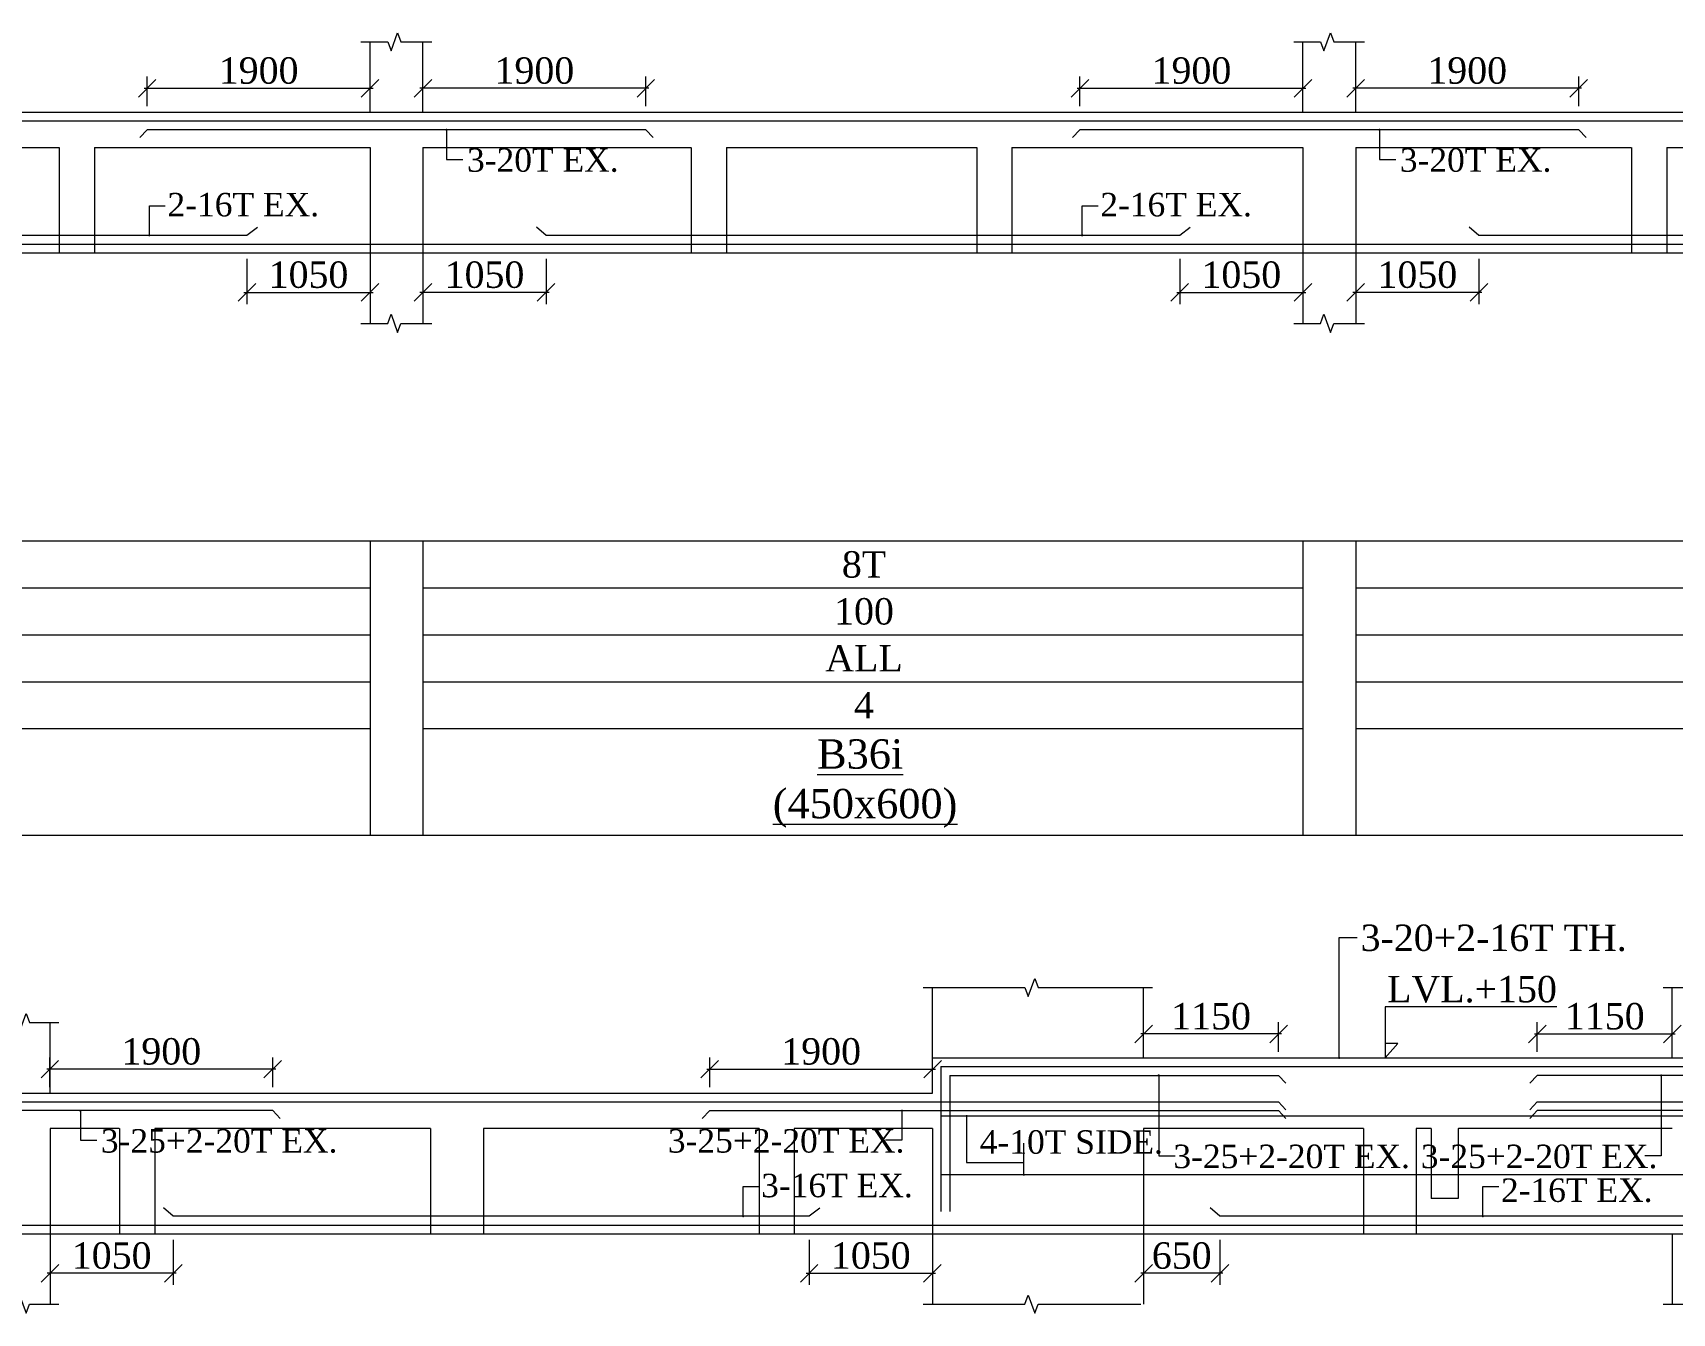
# Model space of a CAD drawing. Header units: millimetres. Extents: x 9781889 to 10654170, y -7852491 to -7608561.
# Drawn here: x 10106647 to 10120619, y -7790909 to -7779994 of the extents above; entities that cross this region are included whole.
import ezdxf
from ezdxf.enums import TextEntityAlignment as Align

# ---------------------------------------------------------------- set-up
doc = ezdxf.new("R2010")
doc.units = ezdxf.units.MM
doc.header["$LTSCALE"] = 10
doc.header["$PDMODE"] = 3
doc.linetypes.add('HIDDEN', pattern=[0.375, 0.25, -0.125])
for name, color, linetype, lineweight in [('LVL', 3, 'Continuous', 0), ('S-CUT OUT LINE', 9, 'Continuous', 0), ('S-DIM L.S.', 7, 'Continuous', 0), ('S-L.S.SECTION', 5, 'Continuous', 0), ('S-L.S.SLAB LINE', 252, 'HIDDEN', 0), ('S-L.S.STEEL', 1, 'Continuous', 9), ('S-L.S.STEEL 1', 6, 'Continuous', 0), ('S-SECTION MARK', 7, 'Continuous', 0), ('S-SHEET', 251, 'Continuous', 0), ('S-TEXT', 7, 'Continuous', 0), ('S-TEXT L.S. BEAM NO.', 30, 'Continuous', 0), ('S-TEXT. L.S.', 7, 'Continuous', 0)]:
    doc.layers.add(name, color=color, linetype=linetype, lineweight=lineweight)
doc.styles.add('135', font='arial.ttf', dxfattribs={"width": 0.8, "height": 135})
doc.styles.get("Standard").update_dxf_attribs({"font": 'arial.ttf'})
doc.styles.add('TEXT', font='times.ttf')
doc.dimstyles.new('75', dxfattribs={"dimtxt": 135, "dimasz": 90, "dimexe": 0.1, "dimexo": 0.03, "dimgap": 0.09, "dimtad": 1, "dimdec": 0, "dimzin": 0, "dimdsep": 46, "dimtxsty": '135', "dimblk": 'ARCHTICK', "dimcen": 0.09, "dimclrd": 256, "dimclre": 256, "dimclrt": 256, "dimadec": 0, "dimazin": 0, "dimtfac": 1, "dimtdec": 0, "dimtofl": 0, "dimtmove": 1, "dimatfit": 3, "dimldrblk": 'DOTSMALL', "dimfxl": 1, "dimtolj": 1, "dimtzin": 0, "dimlwd": -1, "dimlwe": -1, "dimarcsym": 0})
doc.dimstyles.new('SETU_1', dxfattribs={"dimtxt": 200, "dimasz": 150, "dimexe": 100, "dimexo": 50, "dimgap": 35, "dimtad": 1, "dimdec": 0, "dimzin": 0, "dimdsep": 46, "dimtxsty": 'Standard', "dimblk": 'OBLIQUE', "dimcen": 150, "dimdle": 25, "dimclrd": 256, "dimclre": 7, "dimclrt": 256, "dimadec": 0, "dimazin": 0, "dimtfac": 1, "dimtdec": 0, "dimtofl": 0, "dimtmove": 1, "dimatfit": 3, "dimfxl": 1, "dimtolj": 1, "dimtzin": 0, "dimlwd": -1, "dimlwe": 5, "dimarcsym": 1})

# ---------------------------------------------------------------- blocks, each defined once
blk = doc.blocks.new('_Oblique')
at = {"color": 0, "linetype": 'ByBlock', "lineweight": -2}
blk.add_line((-0.5, -0.5), (0.5, 0.5), dxfattribs=at)
blk = doc.blocks.new('*D432')
at = {"layer": 'Defpoints', "color": 0, "transparency": 16777216}
for p in [(10109522.13807287, -7780466.691732809), (10107622.13807287, -7780670.495355904, 0.0148120577035693), (10109522.13807287, -7780670.495355904, 0.0148120577035693)]:
    blk.add_point(p, dxfattribs=at)
at = {"layer": 'S-DIM L.S.', "transparency": 16777216}
blk.add_line((10107597.13807287, -7780466.691732809), (10109547.13807287, -7780466.691732809), dxfattribs=at)
at = {"layer": 'S-DIM L.S.', "color": 7, "lineweight": 5, "transparency": 16777216}
for p, q in [((10107622.13807287, -7780620.495355904), (10107622.13807287, -7780366.691732809)), ((10109522.13807287, -7780620.495355904), (10109522.13807287, -7780366.691732809))]:
    blk.add_line(p, q, dxfattribs=at)
at = {"layer": 'S-DIM L.S.', "transparency": 16777216, "xscale": 150, "yscale": 150, "zscale": 150, "rotation": 180}
blk.add_blockref('_Oblique', (10107622.13807287, -7780466.691732809), dxfattribs=at)
at = {"layer": 'S-DIM L.S.', "transparency": 16777216, "xscale": 150, "yscale": 150, "zscale": 150}
blk.add_blockref('_Oblique', (10109522.13807287, -7780466.691732809), dxfattribs=at)
at = {"layer": 'S-DIM L.S.', "transparency": 16777216, "insert": (10108572.13807287, -7780316.920644129), "char_height": 225, "attachment_point": 5, "style": 'TEXT'}
blk.add_mtext('\\A1;1900', dxfattribs=at)
blk = doc.blocks.new('*D433')
at = {"layer": 'Defpoints', "color": 0, "transparency": 16777216}
for p in [(10109972.18893764, -7780466.691732809), (10109972.18893764, -7780670.495355904, 0.01481205770356929), (10111872.18893764, -7780670.495355904, 0.01481205770356929)]:
    blk.add_point(p, dxfattribs=at)
at = {"layer": 'S-DIM L.S.', "transparency": 16777216}
blk.add_line((10111897.18893764, -7780466.691732809), (10109947.18893764, -7780466.691732809), dxfattribs=at)
at = {"layer": 'S-DIM L.S.', "color": 7, "lineweight": 5, "transparency": 16777216}
for p, q in [((10109972.18893764, -7780620.495355904), (10109972.18893764, -7780366.691732809)), ((10111872.18893764, -7780620.495355904), (10111872.18893764, -7780366.691732809))]:
    blk.add_line(p, q, dxfattribs=at)
at = {"layer": 'S-DIM L.S.', "transparency": 16777216, "xscale": 150, "yscale": 150, "zscale": 150, "rotation": 180}
blk.add_blockref('_Oblique', (10109972.18893764, -7780466.691732809), dxfattribs=at)
at = {"layer": 'S-DIM L.S.', "transparency": 16777216, "xscale": 150, "yscale": 150, "zscale": 150}
blk.add_blockref('_Oblique', (10111872.18893764, -7780466.691732809), dxfattribs=at)
at = {"layer": 'S-DIM L.S.', "transparency": 16777216, "insert": (10110922.18893764, -7780316.920644129), "char_height": 225, "attachment_point": 5, "style": 'TEXT'}
blk.add_mtext('\\A1;1900', dxfattribs=at)
blk = doc.blocks.new('*D434')
at = {"layer": 'Defpoints', "color": 0, "transparency": 16777216}
for p in [(10117472.13807287, -7780466.691738397), (10115572.13807287, -7780670.495361492, 0.0148120577035693), (10117472.13807287, -7780670.495361492, 0.0148120577035693)]:
    blk.add_point(p, dxfattribs=at)
at = {"layer": 'S-DIM L.S.', "transparency": 16777216}
blk.add_line((10115547.13807287, -7780466.691738397), (10117497.13807287, -7780466.691738397), dxfattribs=at)
at = {"layer": 'S-DIM L.S.', "color": 7, "lineweight": 5, "transparency": 16777216}
for p, q in [((10115572.13807287, -7780620.495361492), (10115572.13807287, -7780366.691738397)), ((10117472.13807287, -7780620.495361492), (10117472.13807287, -7780366.691738397))]:
    blk.add_line(p, q, dxfattribs=at)
at = {"layer": 'S-DIM L.S.', "transparency": 16777216, "xscale": 150, "yscale": 150, "zscale": 150, "rotation": 180}
blk.add_blockref('_Oblique', (10115572.13807287, -7780466.691738397), dxfattribs=at)
at = {"layer": 'S-DIM L.S.', "transparency": 16777216, "xscale": 150, "yscale": 150, "zscale": 150}
blk.add_blockref('_Oblique', (10117472.13807287, -7780466.691738397), dxfattribs=at)
at = {"layer": 'S-DIM L.S.', "transparency": 16777216, "insert": (10116522.13807287, -7780316.920649717), "char_height": 225, "attachment_point": 5, "style": 'TEXT'}
blk.add_mtext('\\A1;1900', dxfattribs=at)
blk = doc.blocks.new('*D435')
at = {"layer": 'Defpoints', "color": 0, "transparency": 16777216}
for p in [(10117922.18893764, -7780466.691738397), (10117922.18893764, -7780670.495361492, 0.01481205770356929), (10119822.18893764, -7780670.495361492, 0.01481205770356929)]:
    blk.add_point(p, dxfattribs=at)
at = {"layer": 'S-DIM L.S.', "transparency": 16777216}
blk.add_line((10119847.18893764, -7780466.691738397), (10117897.18893764, -7780466.691738397), dxfattribs=at)
at = {"layer": 'S-DIM L.S.', "color": 7, "lineweight": 5, "transparency": 16777216}
for p, q in [((10117922.18893764, -7780620.495361492), (10117922.18893764, -7780366.691738397)), ((10119822.18893764, -7780620.495361492), (10119822.18893764, -7780366.691738397))]:
    blk.add_line(p, q, dxfattribs=at)
at = {"layer": 'S-DIM L.S.', "transparency": 16777216, "xscale": 150, "yscale": 150, "zscale": 150, "rotation": 180}
blk.add_blockref('_Oblique', (10117922.18893764, -7780466.691738397), dxfattribs=at)
at = {"layer": 'S-DIM L.S.', "transparency": 16777216, "xscale": 150, "yscale": 150, "zscale": 150}
blk.add_blockref('_Oblique', (10119822.18893764, -7780466.691738397), dxfattribs=at)
at = {"layer": 'S-DIM L.S.', "transparency": 16777216, "insert": (10118872.18893764, -7780316.920649717), "char_height": 225, "attachment_point": 5, "style": 'TEXT'}
blk.add_mtext('\\A1;1900', dxfattribs=at)
blk = doc.blocks.new('*D442')
at = {"layer": 'Defpoints', "color": 0, "transparency": 16777216}
for p in [(10108472.0151958, -7781870.495364472, 0.0147644726574974), (10109522.13807282, -7781870.49536261, 0.0148120577035693), (10109522.13807282, -7782206.568105549)]:
    blk.add_point(p, dxfattribs=at)
at = {"layer": 'S-DIM L.S.', "color": 7, "lineweight": 5, "transparency": 16777216}
for p, q in [((10108472.0151958, -7781920.495364472), (10108472.0151958, -7782306.568105549)), ((10109522.13807282, -7781920.49536261), (10109522.13807282, -7782306.568105549))]:
    blk.add_line(p, q, dxfattribs=at)
at = {"layer": 'S-DIM L.S.', "transparency": 16777216}
blk.add_line((10108447.0151958, -7782206.568105549), (10109547.13807282, -7782206.568105549), dxfattribs=at)
at = {"layer": 'S-DIM L.S.', "transparency": 16777216, "xscale": 150, "yscale": 150, "zscale": 150, "rotation": 180}
blk.add_blockref('_Oblique', (10108472.0151958, -7782206.568105549), dxfattribs=at)
at = {"layer": 'S-DIM L.S.', "transparency": 16777216, "xscale": 150, "yscale": 150, "zscale": 150}
blk.add_blockref('_Oblique', (10109522.13807282, -7782206.568105549), dxfattribs=at)
at = {"layer": 'S-DIM L.S.', "transparency": 16777216, "insert": (10108997.07663431, -7782057.121458109), "char_height": 225, "attachment_point": 5, "style": 'TEXT'}
blk.add_mtext('\\A1;1050', dxfattribs=at)
blk = doc.blocks.new('_ArchTick')
at = {"color": 0, "linetype": 'ByBlock', "const_width": 0.15}
blk.add_lwpolyline([(-0.5, -0.5), (0.5, 0.5)], dxfattribs=at)
blk = doc.blocks.new('*D444')
at = {"layer": 'Defpoints', "color": 0, "transparency": 16777216}
for p in [(10116422.01519579, -7781870.495375649, 0.0147644726574974), (10117472.13807281, -7781870.495373786, 0.0148120577035693), (10117472.13807281, -7782206.568116725)]:
    blk.add_point(p, dxfattribs=at)
at = {"layer": 'S-DIM L.S.', "color": 7, "lineweight": 5, "transparency": 16777216}
for p, q in [((10116422.01519579, -7781920.495375649), (10116422.01519579, -7782306.568116725)), ((10117472.13807281, -7781920.495373786), (10117472.13807281, -7782306.568116725))]:
    blk.add_line(p, q, dxfattribs=at)
at = {"layer": 'S-DIM L.S.', "transparency": 16777216}
blk.add_line((10116397.01519579, -7782206.568116725), (10117497.13807281, -7782206.568116725), dxfattribs=at)
at = {"layer": 'S-DIM L.S.', "transparency": 16777216, "xscale": 150, "yscale": 150, "zscale": 150, "rotation": 180}
blk.add_blockref('_Oblique', (10116422.01519579, -7782206.568116725), dxfattribs=at)
at = {"layer": 'S-DIM L.S.', "transparency": 16777216, "xscale": 150, "yscale": 150, "zscale": 150}
blk.add_blockref('_Oblique', (10117472.13807281, -7782206.568116725), dxfattribs=at)
at = {"layer": 'S-DIM L.S.', "transparency": 16777216, "insert": (10116947.0766343, -7782057.121469285), "char_height": 225, "attachment_point": 5, "style": 'TEXT'}
blk.add_mtext('\\A1;1050', dxfattribs=at)
blk = doc.blocks.new('*D445')
at = {"layer": 'Defpoints', "color": 0, "transparency": 16777216}
for p in [(10109972.13807282, -7781870.495384963, 0.0148120577035693), (10111022.26094985, -7781870.495386826, 0.0147644726574974), (10109972.13807282, -7782206.568127902)]:
    blk.add_point(p, dxfattribs=at)
at = {"layer": 'S-DIM L.S.', "color": 7, "lineweight": 5, "transparency": 16777216}
for p, q in [((10109972.13807282, -7781920.495384963), (10109972.13807282, -7782306.568127902)), ((10111022.26094985, -7781920.495386826), (10111022.26094985, -7782306.568127902))]:
    blk.add_line(p, q, dxfattribs=at)
at = {"layer": 'S-DIM L.S.', "transparency": 16777216}
blk.add_line((10111047.26094985, -7782206.568127902), (10109947.13807282, -7782206.568127902), dxfattribs=at)
at = {"layer": 'S-DIM L.S.', "transparency": 16777216, "xscale": 150, "yscale": 150, "zscale": 150, "rotation": 180}
blk.add_blockref('_Oblique', (10109972.13807282, -7782206.568127902), dxfattribs=at)
at = {"layer": 'S-DIM L.S.', "transparency": 16777216, "xscale": 150, "yscale": 150, "zscale": 150}
blk.add_blockref('_Oblique', (10111022.26094985, -7782206.568127902), dxfattribs=at)
at = {"layer": 'S-DIM L.S.', "transparency": 16777216, "insert": (10110497.19951133, -7782057.121480462), "char_height": 225, "attachment_point": 5, "style": 'TEXT'}
blk.add_mtext('\\A1;1050', dxfattribs=at)
blk = doc.blocks.new('*D447')
at = {"layer": 'Defpoints', "color": 0, "transparency": 16777216}
for p in [(10117922.13807282, -7781870.495384963, 0.0148120577035693), (10118972.26094985, -7781870.495386826, 0.0147644726574974), (10117922.13807282, -7782206.568127902)]:
    blk.add_point(p, dxfattribs=at)
at = {"layer": 'S-DIM L.S.', "color": 7, "lineweight": 5, "transparency": 16777216}
for p, q in [((10117922.13807282, -7781920.495384963), (10117922.13807282, -7782306.568127902)), ((10118972.26094985, -7781920.495386826), (10118972.26094985, -7782306.568127902))]:
    blk.add_line(p, q, dxfattribs=at)
at = {"layer": 'S-DIM L.S.', "transparency": 16777216}
blk.add_line((10118997.26094985, -7782206.568127902), (10117897.13807282, -7782206.568127902), dxfattribs=at)
at = {"layer": 'S-DIM L.S.', "transparency": 16777216, "xscale": 150, "yscale": 150, "zscale": 150, "rotation": 180}
blk.add_blockref('_Oblique', (10117922.13807282, -7782206.568127902), dxfattribs=at)
at = {"layer": 'S-DIM L.S.', "transparency": 16777216, "xscale": 150, "yscale": 150, "zscale": 150}
blk.add_blockref('_Oblique', (10118972.26094985, -7782206.568127902), dxfattribs=at)
at = {"layer": 'S-DIM L.S.', "transparency": 16777216, "insert": (10118447.19951133, -7782057.121480462), "char_height": 225, "attachment_point": 5, "style": 'TEXT'}
blk.add_mtext('\\A1;1050', dxfattribs=at)
blk = doc.blocks.new('*D488')
at = {"layer": 'Defpoints', "color": 0, "transparency": 16777216}
for p in [(10106792.46088848, -7788827.974816444), (10106792.46088848, -7789031.778439539, 0.01481205770356929), (10108692.46088848, -7789031.778439539, 0.01481205770356929)]:
    blk.add_point(p, dxfattribs=at)
at = {"layer": 'S-DIM L.S.', "color": 7, "lineweight": 5, "transparency": 16777216}
for p, q in [((10106792.46088848, -7788981.778439539), (10106792.46088848, -7788727.974816444)), ((10108692.46088848, -7788981.778439539), (10108692.46088848, -7788727.974816444))]:
    blk.add_line(p, q, dxfattribs=at)
at = {"layer": 'S-DIM L.S.', "transparency": 16777216}
blk.add_line((10108717.46088848, -7788827.974816444), (10106767.46088848, -7788827.974816444), dxfattribs=at)
at = {"layer": 'S-DIM L.S.', "transparency": 16777216, "xscale": 150, "yscale": 150, "zscale": 150, "rotation": 180}
blk.add_blockref('_Oblique', (10106792.46088848, -7788827.974816444), dxfattribs=at)
at = {"layer": 'S-DIM L.S.', "transparency": 16777216, "xscale": 150, "yscale": 150, "zscale": 150}
blk.add_blockref('_Oblique', (10108692.46088848, -7788827.974816444), dxfattribs=at)
at = {"layer": 'S-DIM L.S.', "transparency": 16777216, "insert": (10107742.46088848, -7788678.203727764), "char_height": 225, "attachment_point": 5, "style": 'TEXT'}
blk.add_mtext('\\A1;1900', dxfattribs=at)
blk = doc.blocks.new('*D489')
at = {"layer": 'Defpoints', "color": 0, "transparency": 16777216}
for p in [(10116114.32541093, -7788527.974833209), (10116114.32541093, -7788731.778456304, 0.01446292046981676), (10117264.32541093, -7788731.778456304, 0.01446292046981676)]:
    blk.add_point(p, dxfattribs=at)
at = {"layer": 'S-DIM L.S.', "color": 7, "lineweight": 5, "transparency": 16777216}
for p, q in [((10116114.32541093, -7788681.778456304), (10116114.32541093, -7788427.974833209)), ((10117264.32541093, -7788681.778456304), (10117264.32541093, -7788427.974833209))]:
    blk.add_line(p, q, dxfattribs=at)
at = {"layer": 'S-DIM L.S.', "transparency": 16777216}
blk.add_line((10117289.32541093, -7788527.974833209), (10116089.32541093, -7788527.974833209), dxfattribs=at)
at = {"layer": 'S-DIM L.S.', "transparency": 16777216, "xscale": 150, "yscale": 150, "zscale": 150, "rotation": 180}
blk.add_blockref('_Oblique', (10116114.32541093, -7788527.974833209), dxfattribs=at)
at = {"layer": 'S-DIM L.S.', "transparency": 16777216, "xscale": 150, "yscale": 150, "zscale": 150}
blk.add_blockref('_Oblique', (10117264.32541093, -7788527.974833209), dxfattribs=at)
at = {"layer": 'S-DIM L.S.', "transparency": 16777216, "insert": (10116689.32541093, -7788378.528185769), "char_height": 225, "attachment_point": 5, "style": 'TEXT'}
blk.add_mtext('\\A1;1150', dxfattribs=at)
blk = doc.blocks.new('*D490')
at = {"layer": 'Defpoints', "color": 0, "transparency": 16777216}
for p in [(10114316.18993339, -7788827.974816444), (10112416.18993339, -7789031.778439539, 0.01481205770356929), (10114316.18993339, -7789031.778439539, 0.01481205770356929)]:
    blk.add_point(p, dxfattribs=at)
at = {"layer": 'S-DIM L.S.', "color": 7, "lineweight": 5, "transparency": 16777216}
for p, q in [((10112416.18993339, -7788981.778439539), (10112416.18993339, -7788727.974816444)), ((10114316.18993339, -7788981.778439539), (10114316.18993339, -7788727.974816444))]:
    blk.add_line(p, q, dxfattribs=at)
at = {"layer": 'S-DIM L.S.', "transparency": 16777216}
blk.add_line((10112391.18993339, -7788827.974816444), (10114341.18993339, -7788827.974816444), dxfattribs=at)
at = {"layer": 'S-DIM L.S.', "transparency": 16777216, "xscale": 150, "yscale": 150, "zscale": 150, "rotation": 180}
blk.add_blockref('_Oblique', (10112416.18993339, -7788827.974816444), dxfattribs=at)
at = {"layer": 'S-DIM L.S.', "transparency": 16777216, "xscale": 150, "yscale": 150, "zscale": 150}
blk.add_blockref('_Oblique', (10114316.18993339, -7788827.974816444), dxfattribs=at)
at = {"layer": 'S-DIM L.S.', "transparency": 16777216, "insert": (10113366.18993339, -7788678.203727764), "char_height": 225, "attachment_point": 5, "style": 'TEXT'}
blk.add_mtext('\\A1;1900', dxfattribs=at)
blk = doc.blocks.new('*D491')
at = {"layer": 'Defpoints', "color": 0, "transparency": 16777216}
for p in [(10120619.32541093, -7788527.974833209), (10119469.32541093, -7788731.778456304, 0.01446292046981676), (10120619.32541093, -7788731.778456304, 0.01446292046981676)]:
    blk.add_point(p, dxfattribs=at)
at = {"layer": 'S-DIM L.S.', "color": 7, "lineweight": 5, "transparency": 16777216}
for p, q in [((10119469.32541093, -7788681.778456304), (10119469.32541093, -7788427.974833209)), ((10120619.32541093, -7788681.778456304), (10120619.32541093, -7788427.974833209))]:
    blk.add_line(p, q, dxfattribs=at)
at = {"layer": 'S-DIM L.S.', "transparency": 16777216}
blk.add_line((10119444.32541093, -7788527.974833209), (10120644.32541093, -7788527.974833209), dxfattribs=at)
at = {"layer": 'S-DIM L.S.', "transparency": 16777216, "xscale": 150, "yscale": 150, "zscale": 150, "rotation": 180}
blk.add_blockref('_Oblique', (10119469.32541093, -7788527.974833209), dxfattribs=at)
at = {"layer": 'S-DIM L.S.', "transparency": 16777216, "xscale": 150, "yscale": 150, "zscale": 150}
blk.add_blockref('_Oblique', (10120619.32541093, -7788527.974833209), dxfattribs=at)
at = {"layer": 'S-DIM L.S.', "transparency": 16777216, "insert": (10120044.32541093, -7788378.528185769), "char_height": 225, "attachment_point": 5, "style": 'TEXT'}
blk.add_mtext('\\A1;1150', dxfattribs=at)
blk = doc.blocks.new('*D499')
at = {"layer": 'Defpoints', "color": 0, "transparency": 16777216}
for p in [(10113264.25339873, -7790231.778459284, 0.01476447265749739), (10114314.37627576, -7790231.778457422, 0.01481205770356929), (10114314.37627576, -7790567.851200361)]:
    blk.add_point(p, dxfattribs=at)
at = {"layer": 'S-DIM L.S.', "color": 7, "lineweight": 5, "transparency": 16777216}
for p, q in [((10113264.25339873, -7790281.778459284), (10113264.25339873, -7790667.851200361)), ((10114314.37627576, -7790281.778457422), (10114314.37627576, -7790667.851200361))]:
    blk.add_line(p, q, dxfattribs=at)
at = {"layer": 'S-DIM L.S.', "transparency": 16777216}
blk.add_line((10113239.25339873, -7790567.851200361), (10114339.37627576, -7790567.851200361), dxfattribs=at)
at = {"layer": 'S-DIM L.S.', "transparency": 16777216, "xscale": 150, "yscale": 150, "zscale": 150, "rotation": 180}
blk.add_blockref('_Oblique', (10113264.25339873, -7790567.851200361), dxfattribs=at)
at = {"layer": 'S-DIM L.S.', "transparency": 16777216, "xscale": 150, "yscale": 150, "zscale": 150}
blk.add_blockref('_Oblique', (10114314.37627576, -7790567.851200361), dxfattribs=at)
at = {"layer": 'S-DIM L.S.', "transparency": 16777216, "insert": (10113789.31483725, -7790418.404552921), "char_height": 225, "attachment_point": 5, "style": 'TEXT'}
blk.add_mtext('\\A1;1050', dxfattribs=at)
blk = doc.blocks.new('*D500')
at = {"layer": 'Defpoints', "color": 0, "transparency": 16777216}
for p in [(10106794.37627576, -7790231.778468598, 0.0148120577035693), (10107844.49915278, -7790231.77847046, 0.0147644726574974), (10106794.37627576, -7790567.851211537)]:
    blk.add_point(p, dxfattribs=at)
at = {"layer": 'S-DIM L.S.', "color": 7, "lineweight": 5, "transparency": 16777216}
for p, q in [((10106794.37627576, -7790281.778468598), (10106794.37627576, -7790667.851211537)), ((10107844.49915278, -7790281.77847046), (10107844.49915278, -7790667.851211537))]:
    blk.add_line(p, q, dxfattribs=at)
at = {"layer": 'S-DIM L.S.', "transparency": 16777216}
blk.add_line((10107869.49915278, -7790567.851211537), (10106769.37627576, -7790567.851211537), dxfattribs=at)
at = {"layer": 'S-DIM L.S.', "transparency": 16777216, "xscale": 150, "yscale": 150, "zscale": 150, "rotation": 180}
blk.add_blockref('_Oblique', (10106794.37627576, -7790567.851211537), dxfattribs=at)
at = {"layer": 'S-DIM L.S.', "transparency": 16777216, "xscale": 150, "yscale": 150, "zscale": 150}
blk.add_blockref('_Oblique', (10107844.49915278, -7790567.851211537), dxfattribs=at)
at = {"layer": 'S-DIM L.S.', "transparency": 16777216, "insert": (10107319.43771427, -7790418.404564097), "char_height": 225, "attachment_point": 5, "style": 'TEXT'}
blk.add_mtext('\\A1;1050', dxfattribs=at)
blk = doc.blocks.new('*D482')
at = {"layer": 'Defpoints', "color": 0, "transparency": 16777216}
for p in [(10116114.32541093, -7790231.778474186, 0.0148120577035693), (10116764.44828796, -7790231.778476048, 0.0147644726574974), (10116114.32541093, -7790567.851217125)]:
    blk.add_point(p, dxfattribs=at)
at = {"layer": 'S-DIM L.S.', "color": 7, "lineweight": 5, "transparency": 16777216}
for p, q in [((10116114.32541093, -7790281.778474186), (10116114.32541093, -7790667.851217125)), ((10116764.44828796, -7790281.778476048), (10116764.44828796, -7790667.851217125))]:
    blk.add_line(p, q, dxfattribs=at)
at = {"layer": 'S-DIM L.S.', "transparency": 16777216}
blk.add_line((10116789.44828796, -7790567.851217125), (10116089.32541093, -7790567.851217125), dxfattribs=at)
at = {"layer": 'S-DIM L.S.', "transparency": 16777216, "xscale": 150, "yscale": 150, "zscale": 150, "rotation": 180}
blk.add_blockref('_Oblique', (10116114.32541093, -7790567.851217125), dxfattribs=at)
at = {"layer": 'S-DIM L.S.', "transparency": 16777216, "xscale": 150, "yscale": 150, "zscale": 150}
blk.add_blockref('_Oblique', (10116764.44828796, -7790567.851217125), dxfattribs=at)
at = {"layer": 'S-DIM L.S.', "transparency": 16777216, "insert": (10116439.38684944, -7790418.404569685), "char_height": 225, "attachment_point": 5, "style": 'TEXT'}
blk.add_mtext('\\A1;650', dxfattribs=at)

msp = doc.modelspace()

# ---------------------------------------------------------------- linework, layer by layer
at = {"layer": 'LVL', "linetype": 'Continuous', "elevation": -0.0002407153614514285}
msp.add_lwpolyline([(10119634.8431841, -7788296.764615887), (10118173.62697704, -7788296.764615887), (10118173.62697704, -7788731.778456304), (10118281.76650447, -7788609.695275065), (10118173.62697704, -7788609.695275065)], dxfattribs=at)
at = {"layer": 'S-CUT OUT LINE', "color": 5}
for points, elevation in [([(10109443.90119524, -7780070.495361865), (10109672.51918657, -7780070.495361865), (10109700.48949128, -7780147.343144223), (10109756.43010257, -7779993.647579506), (10109784.40040821, -7780070.495361865), (10110047.18893788, -7780070.495361865)], 0.001447203496527459), ([(10117393.90119523, -7780070.495373041), (10117622.51918656, -7780070.495373041), (10117650.48949127, -7780147.3431554), (10117706.43010256, -7779993.647590683), (10117734.40040821, -7780070.495373041), (10117997.18893787, -7780070.495373041)], 0.001447404403848628), ([(10109443.90119524, -7782470.495364107), (10109672.51918657, -7782470.495364107), (10109700.48949128, -7782393.647581749), (10109756.43010257, -7782547.343146466), (10109784.40040821, -7782470.495364107), (10110047.18893788, -7782470.495364107)], 0.001447203496527459), ([(10117393.90119523, -7782470.495375284), (10117622.51918656, -7782470.495375284), (10117650.48949127, -7782393.647592925), (10117706.43010256, -7782547.343157643), (10117734.40040821, -7782470.495375284), (10117997.18893787, -7782470.495375284)], 0.001447404403848628), ([(10114236.0376675, -7788131.778456677), (10115103.37618324, -7788131.778456677), (10115131.34648795, -7788208.626239035), (10115187.28709924, -7788054.930674318), (10115215.25740488, -7788131.778456677), (10116191.29166322, -7788131.778452959)], 2.329181481930745e-08), ([(10120541.0376675, -7788131.778456677), (10120763.00362168, -7788131.778456677), (10120790.97392639, -7788208.626239035), (10120846.91453768, -7788054.930674318), (10120874.88484332, -7788131.778456677), (10121146.34252804, -7788131.778452959)], 2.329181481930745e-08), ([(10106264.12228023, -7788431.778456677), (10106506.75714126, -7788431.778456677), (10106534.72744597, -7788508.626239035), (10106590.66805726, -7788354.930674318), (10106618.6383629, -7788431.778456677), (10106869.37627594, -7788431.778460395)], -6.317259218871236e-07), ([(10106264.12228023, -7790831.778458919), (10106506.75714126, -7790831.778458919), (10106534.72744597, -7790754.930676561), (10106590.66805726, -7790908.626241278), (10106618.6383629, -7790831.778458919), (10106869.37627594, -7790831.778462637)], -6.317259218871236e-07), ([(10114236.0376675, -7790831.778458919), (10115103.37618324, -7790831.778458919), (10115131.34648795, -7790754.930676561), (10115187.28709924, -7790908.626241278), (10115215.25740488, -7790831.778458919), (10116091.29166322, -7790831.778462637)], 2.329181481930745e-08), ([(10120541.0376675, -7790831.778458919), (10120763.00362168, -7790831.778458919), (10120790.97392639, -7790754.930676561), (10120846.91453768, -7790908.626241278), (10120874.88484332, -7790831.778458919), (10121146.34252804, -7790831.778462637)], 2.329181481930745e-08)]:
    msp.add_lwpolyline(points, dxfattribs=dict(at, elevation=elevation))
at = {"layer": 'S-L.S.SECTION'}
for p, q in [((10109522.18893867, -7780670.495361492, 0.001334083787531759), (10109522.18893867, -7780070.495361865, 0.001334083671116459)), ((10109972.18893769, -7780670.495361492, 0.001334083787531359), (10109972.18893769, -7780070.495361865, 0.001334083671116059)), ((10117472.18893866, -7780670.495372669, 0.001334284694852928), (10117472.18893866, -7780070.495373041, 0.001334284578437629)), ((10117922.18893769, -7780670.495372669, 0.001334284694852528), (10117922.18893769, -7780070.495373041, 0.001334284578437229)), ((10089071.92972192, -7780670.495361492, 0.001321718973785679), (10125872.18893769, -7780670.495361491, 0.001322648966426859)), ((10089071.92972192, -7781870.49536261, 0.001321718973785679), (10125422.13807282, -7781870.49536261, 0.001408207903042186)), ((10109522.18893867, -7781870.49536448, 0.001334083787531759), (10109522.18893867, -7782470.495364107, 0.001334083671116459)), ((10109972.18893769, -7781870.49536448, 0.001334083787531359), (10109972.18893769, -7782470.495364107, 0.001334083671116059)), ((10117472.18893866, -7781870.495375657, 0.001334284694852928), (10117472.18893866, -7782470.495375284, 0.001334284578437629)), ((10117922.18893769, -7781870.495375657, 0.001334284694852528), (10117922.18893769, -7782470.495375284, 0.001334284578437229)), ((10114316.18993339, -7789031.778439539, 0.0002587995386816022), (10114314.32541093, -7788131.778456677, -0.000113119825411067)), ((10116114.32541093, -7788731.778452586, -0.0001131197089957667), (10116114.32541093, -7788131.778452959, -0.0001131198254110664)), ((10120619.32541093, -7788731.778456304, -0.0001131197089957671), (10120619.32541093, -7788131.778456677, -0.000113119825411067)), ((10106794.37627576, -7789031.778460022, -0.0001843921687605173), (10106794.37627576, -7788431.778460395, -0.000184392285175817)), ((10114315.56842593, -7788731.778456304, -0.0002235754619603812), (10121069.34236587, -7788731.778456303, -0.0002535799331165884)), ((10094137.39306872, -7789031.778456304, -0.0001339314368755118), (10114314.37627576, -7789031.778456304, -0.0002235701656866837)), ((10100789.37627576, -7790231.778458789, -7.9971324799056e-05), (10133155.14462099, -7790231.778457422, -0.0003072725956764452)), ((10106794.37627576, -7790231.77846301, -0.0001843921687605173), (10106794.37627576, -7790831.778462637, -0.000184392285175817)), ((10114314.32541093, -7790231.778459292, -0.0001131197089957671), (10114314.32541093, -7790831.778458919, -0.000113119825411067)), ((10116114.32541093, -7790231.77846301, -0.0001131197089957667), (10116114.32541093, -7790831.778462637, -0.0001131198254110664)), ((10120619.32541093, -7790231.778459292, -0.0001131197089957671), (10120619.32541093, -7790831.778458919, -0.000113119825411067))]:
    msp.add_line(p, q, dxfattribs=at)
at = {"layer": 'S-L.S.SLAB LINE', "ltscale": 0.3}
for p, q in [((10104672.13807283, -7780970.495367081, 0.00173241464733984), (10106872.13807283, -7780970.495367081, 0.001748657265666308)), ((10106872.13807283, -7780970.495367081, 0.001797257071644513), (10106872.13807283, -7781870.495368198, 0.001797257071644513)), ((10107172.13807283, -7780970.495367081, 0.001750872168165385), (10109522.13807282, -7780970.495367081, 0.00176822223774133)), ((10107172.13807283, -7780970.495367081, 0.001797257071644513), (10107172.13807283, -7781870.495368198, 0.001797257071644513)), ((10109522.13807282, -7780970.495372669, 0.001322235778386577), (10109522.13807282, -7781870.495373786, 0.001322235778386577)), ((10109972.13807282, -7780970.495367081, 0.00177154459148994), (10112259.56491052, -7780970.495367081, 0.001788432682887441)), ((10109972.13807282, -7780970.495372669, 0.001322247150499096), (10109972.13807282, -7781870.495373786, 0.001322247150499096)), ((10112259.56491052, -7780970.495367081, 0.0001465278562007772), (10112259.56491052, -7781870.495368198, 0.0001465278562007772)), ((10112559.56491052, -7780970.495367081, 0.001790647585386463), (10114692.13807283, -7780970.495367081, 0.001806392390808626)), ((10112559.56491052, -7780970.495367081, 0.0001465278562016653), (10112559.56491052, -7781870.495368198, 0.0001465278562016653)), ((10114692.13807283, -7780970.495367081, 0.001336952186527899), (10114692.13807283, -7781870.495368198, 0.001336952186527899)), ((10114992.13807283, -7780970.495367081, 0.001808607293307662), (10117472.13807282, -7780970.495367081, 0.001826917153966522)), ((10114992.13807283, -7780970.495367081, 0.001336952186527899), (10114992.13807283, -7781870.495368198, 0.001336952186527899)), ((10117472.13807282, -7780970.495367081, 0.002036103875747201), (10117472.13807282, -7781870.495368198, 0.002036103875747201)), ((10117922.13807282, -7780970.495367081, 0.001830239507715131), (10120272.13807282, -7780970.495367081, 0.001847589577291131)), ((10117922.13807282, -7780970.495372669, 0.001322448057820265), (10117922.13807282, -7781870.495373786, 0.001322448057820265)), ((10120272.13807282, -7780970.495367081, 0.001797257071644624), (10120272.13807282, -7781870.495368198, 0.001797257071644624)), ((10120572.13807282, -7780970.495367081, 0.001849804479790195), (10122772.13807282, -7780970.495367081, 0.001866047098116649)), ((10120572.13807282, -7780970.495367081, 0.001797257071644513), (10120572.13807282, -7781870.495368198, 0.001797257071644513)), ((10106794.32541093, -7789331.778456304, 7.603861776431416e-05), (10107387.41002365, -7789331.778456304, 8.329563924179247e-05)), ((10106794.37627576, -7789331.778461892, -0.0001843921687605173), (10106794.37627576, -7790231.77846301, -0.0001843921687605173)), ((10107387.41002365, -7789331.778461892, -0.0001131197089957667), (10107387.41002365, -7790231.77846301, -0.0001131197089957667)), ((10107687.41002365, -7789331.778456304, 8.696645854234099e-05), (10110037.41002365, -7789331.778456304, 0.0001173965140824958)), ((10107687.41002365, -7789331.778461892, -0.0001131197089957667), (10107687.41002365, -7790231.77846301, -0.0001131197089957667)), ((10110037.41002365, -7789331.778461892, -0.0001131197089957667), (10110037.41002365, -7790231.77846301, -0.0001131197089957667)), ((10110487.41002365, -7789331.778456304, 0.0001210673333830901), (10112837.41002365, -7789331.778456304, 0.0001499821898688167)), ((10110487.41002365, -7789331.778461892, -0.0001131197089957667), (10110487.41002365, -7790231.77846301, -0.0001131197089957667)), ((10112837.41002365, -7789331.778461892, -0.0001131197089957667), (10112837.41002365, -7790231.77846301, -0.0001131197089957667)), ((10113137.41002365, -7789331.778456304, 0.000153653009169411), (10114314.32541093, -7789331.778456304, 0.0001680538215653041)), ((10113137.41002365, -7789331.778461892, -0.0001131197089957667), (10113137.41002365, -7790231.77846301, -0.0001131197089957667)), ((10114314.37627576, -7789331.778461892, -0.0001847814009548615), (10114314.37627576, -7790231.77846301, -0.0001847814009548615)), ((10116114.32541093, -7789331.778456304, 0.0001900787373687327), (10117987.41002365, -7789331.778456304, 0.0002129979211953155)), ((10116114.37627576, -7789331.778461892, -0.0001848745682354227), (10116114.37627576, -7790231.77846301, -0.0001848745682354227)), ((10117987.41002365, -7789331.778461892, -0.0001131197089957667), (10117987.41002365, -7790231.77846301, -0.0001131197089957667)), ((10118437.41002365, -7789331.778456304, 0.0002185041501461954), (10118564.3253644, -7789331.778456304, 0.0002200570944206671)), ((10118437.41002365, -7789331.778461892, -0.0001131197089957667), (10118437.41002365, -7790231.77846301, -0.0001131197089957667)), ((10118564.3253644, -7789331.778461892, -0.0001131197089957667), (10118564.3253644, -7789931.77846301, -0.0001131197089957667)), ((10118794.3253644, -7789331.778456304, 0.0002228713892177719), (10120619.32541093, -7789331.778456304, 0.0002452022071989799)), ((10118794.3253644, -7789331.778456304, -0.0001131197089957667), (10118794.3253644, -7789931.778457422, -0.0001131197089957667)), ((10118794.3253644, -7789931.778457422, -0.0001131197089957667), (10118564.3253644, -7789931.77846301, -0.0001131197089957667))]:
    msp.add_line(p, q, dxfattribs=at)
at = {"layer": 'S-L.S.STEEL'}
for p, q in [((10111872.18893764, -7780820.495358139, 0.001758455567331361), (10111935.38183232, -7780887.347512349, -0.0001988985042808392)), ((10119822.18893764, -7780820.495363727, 0.00175865647465253), (10119885.38183232, -7780887.347517937, -0.0001986975969596699)), ((10089071.92972192, -7781795.495363355, 0.001319502942333112), (10125786.77644581, -7781795.495363352, 0.00132255594375374)), ((10114387.31180906, -7788806.778457422, -0.0001156782686911693), (10120984.13624186, -7788806.778457422, -0.000115938379624856)), ((10114387.31180906, -7788806.778457422, -0.0001156782686911693), (10114387.31180906, -7790040.550210979, -0.0001156782686911693)), ((10114462.31180906, -7788881.778454239, 1.574134973806432e-05), (10117264.32541093, -7788881.778458541, -4.881916783865581e-05)), ((10114462.31180906, -7788881.778454239, -0.0001156782686911693), (10114462.31180906, -7790040.550210979, -0.0001156782686911693)), ((10117264.32541093, -7788881.778458541, -4.881916783865581e-05), (10117327.51830561, -7788948.630612753, -0.002006173239473765)), ((10119469.32541093, -7788881.778458541, -4.881916783865581e-05), (10119406.13251625, -7788948.630612753, -0.002006173239473765)), ((10120909.13624186, -7788881.77845784, -0.0001108137294794958), (10119469.32541093, -7788881.778458541, -4.881916783865581e-05)), ((10094288.89892815, -7789106.778457423, -0.0001144181204196209), (10117264.32541006, -7789106.778457412, -0.0001155743439044829)), ((10117264.32541007, -7789106.778457412, -0.000115574343904196), (10117327.51830475, -7789173.630611624, -0.002072928415539305)), ((10119469.32541104, -7789106.778457422, -0.000115964358618917), (10119406.13251636, -7789173.630611634, -0.002073318430254026)), ((10119469.32541104, -7789106.778457422, -0.000115964358618917), (10133155.14462099, -7789106.778457421, -0.000116662165106218)), ((10108692.46088848, -7789181.778441775, 0.0003231000799490023), (10108755.65378316, -7789248.630595985, -0.001634253991663198)), ((10112416.18993339, -7789181.778441775, 0.0003231000799490023), (10112352.99703871, -7789248.630595985, -0.001634253991663198)), ((10117264.32541007, -7789181.778447197, 0.0001212225041814729), (10117327.51830475, -7789248.630601409, -0.001836131567453636)), ((10119469.32541104, -7789181.778457514, -0.0001395614072026573), (10119406.13251636, -7789248.630611726, -0.002096915478837766)), ((10098891.18993339, -7790156.778458163, -0.0001144216640607966), (10133155.14462099, -7790156.778458167, -0.000116138198455653))]:
    msp.add_line(p, q, dxfattribs=at)
for points, elevation in [([(10108561.51519557, -7781652.282851219), (10108472.0151958, -7781720.495367825), (10103072.26094892, -7781720.495379002), (10102990.26094945, -7781649.782862918)], -0.01349001151859907), ([(10116511.51519556, -7781652.282862396), (10116422.01519579, -7781720.495379002), (10111022.26094892, -7781720.495390179), (10110940.26094944, -7781649.782874094)], -0.0134898106112779), ([(10124461.51519556, -7781652.282862396), (10124372.01519579, -7781720.495379002), (10118972.26094892, -7781720.495390179), (10118890.26094944, -7781649.782874094)], -0.01348960970395673), ([(10113353.7533985, -7790013.565946031), (10113264.25339873, -7790081.778462637), (10107844.49915185, -7790081.778473813), (10107762.49915238, -7790011.065957729)], -0.014594980711283), ([(10125663.75339552, -7790013.565946029), (10125574.25339575, -7790081.778462635), (10116764.44828703, -7790081.778479401), (10116682.44828755, -7790011.065963317)], -0.01452370825151825)]:
    msp.add_lwpolyline(points, dxfattribs=dict(at, elevation=elevation))
for points in [[(10089071.92972192, -7780745.49536261, 0.001319110766661425), (10125717.57871497, -7780745.495362611, 0.001322066840440028)], [(10111872.18893764, -7780820.495356277, 0.001665993701768661), (10107622.13807287, -7780820.495358139, 0.001735673553406535), (10107558.94517819, -7780887.347512349, -0.0002216805182056652)], [(10119822.18893764, -7780820.495361865, 0.00166619460908983), (10115572.13807287, -7780820.495363727, 0.001735874460727704), (10115508.94517819, -7780887.347517937, -0.0002214796108844959)], [(10108692.46088848, -7789181.778439914, 0.0002306382143078892), (10104942.41002371, -7789181.778441777, 0.0003003180659138863), (10104879.21712902, -7789248.630595989, -0.001657036005721223)], [(10112416.18993339, -7789181.778439914, 0.0002306382143078892), (10117264.32541006, -7789181.778447198, 0.000121222504181186)], [(10122369.37627576, -7789181.778456679, -0.0002132923614286799), (10119469.32541104, -7789181.778457514, -0.0001395614072026573)]]:
    msp.add_polyline3d(points, dxfattribs=at)
at = {"layer": 'S-L.S.STEEL 1'}
for p, q in [((10120984.13624186, -7789227.974816818, -0.01458454875951794), (10114384.95418986, -7789227.974816819, -0.01458454875951794)), ((10120984.13624186, -7789727.974817189, -0.01458454875951794), (10114384.95418986, -7789727.974817191, -0.01458454875951794))]:
    msp.add_line(p, q, dxfattribs=at)
at = {"layer": 'S-SHEET'}
for p, q in [((10089071.92972192, -7784325.617375027, 0.001311287991072667), (10137128.0461314, -7784325.617375027, 0.001417914815436114)), ((10109522.13807282, -7784325.617375027, 0.001471414559912089), (10109522.13807282, -7786834.904777061, 0.001471414559912089)), ((10109972.13807282, -7784325.617375027, 0.001471926796003052), (10109972.13807282, -7786834.904777061, 0.001471926796003052)), ((10117472.13807282, -7784325.617375027, 0.001480464064185723), (10117472.13807282, -7786834.904777061, 0.001480464064185723)), ((10117922.13807282, -7784325.617375027, 0.001480976300276685), (10117922.13807282, -7786834.904777061, 0.001480976300276685)), ((10102022.13807283, -7784725.617373537, 0.001138988342901289), (10109522.13807282, -7784725.617373537, 0.001099370090881998)), ((10109972.13807282, -7784725.617373537, 0.001096992995760829), (10117472.13807282, -7784725.617373537, 0.001057374743741509)), ((10117922.13807282, -7784725.617373537, 0.001054997648620339), (10125422.13807282, -7784725.617373537, 0.00101537939660102)), ((10102022.13807283, -7785125.61737391, 0.001138988342901289), (10109522.13807282, -7785125.61737391, 0.001099370090881998)), ((10109972.13807282, -7785125.61737391, 0.001096992995760829), (10117472.13807282, -7785125.61737391, 0.001057374743741509)), ((10117922.13807282, -7785125.61737391, 0.001054997648620339), (10125422.13807282, -7785125.61737391, 0.00101537939660102)), ((10102022.13807283, -7785525.617374282, 0.001138988342901289), (10109522.13807282, -7785525.617374282, 0.001099370090881998)), ((10109972.13807282, -7785525.617374282, 0.001096992995760829), (10117472.13807282, -7785525.617374282, 0.001057374743741509)), ((10117922.13807282, -7785525.617374282, 0.001054997648620339), (10125422.13807282, -7785525.617374282, 0.00101537939660102)), ((10102022.13807283, -7785925.617374655, 0.001138988342901289), (10109522.13807282, -7785925.617374655, 0.001099370090881998)), ((10109972.13807282, -7785925.617374655, 0.001096992995760829), (10117472.13807282, -7785925.617374655, 0.001057374743741509)), ((10117922.13807282, -7785925.617374655, 0.001054997648620339), (10125422.13807282, -7785925.617374655, 0.00101537939660102)), ((10086789.80453928, -7786834.904639224), (10138123.96112815, -7786834.904639224)), ((10089071.92972192, -7786834.904777061, 0.001396246375773466), (10137128.0461314, -7786834.904777061, 0.001502873200136913))]:
    msp.add_line(p, q, dxfattribs=at)

# ---------------------------------------------------------------- texts
at = {"layer": 'LVL', "style": 'TEXT'}
msp.add_text('LVL.+150', height=225, dxfattribs=at).set_placement((10118189.39779296, -7788258.328769508, 0.005275435788338128))
at = {"layer": 'S-L.S.STEEL 1', "style": 'TEXT'}
msp.add_text('4-10T SIDE.', height=199.9999999994716, dxfattribs=at).set_placement((10114718.1640881, -7789548.921732472, -0.0144298575674035))
at = {"layer": 'S-TEXT', "linetype": 'ByBlock', "style": 'TEXT'}
for s, p in [('8T', (10113731.33747916, -7784525.617374282, 0.001171556790523808)), ('100', (10113731.33747916, -7784925.617374655, 0.001171556790523808)), ('ALL', (10113731.33747916, -7785325.617375027, 0.001171556790523808)), ('4', (10113731.33747916, -7785725.617373537, 0.001316349947445008))]:
    msp.add_text(s, height=224.9999999994056, dxfattribs=at).set_placement(p, align=Align.MIDDLE_CENTER)
at = {"layer": 'S-TEXT L.S. BEAM NO.', "color": 140, "linetype": 'ByBlock', "style": 'TEXT'}
for s, p in [('%%UB36i', (10113331.38345085, -7786266.281351194, 0.001300089161681557)), ('%%U(450x600)', (10112953.93796762, -7786689.256597527, 0.001300089161681557))]:
    msp.add_text(s, height=249.9999999993395, dxfattribs=at).set_placement(p)
at = {"layer": 'S-TEXT. L.S.', "style": 'TEXT'}
for s, height, p in [('3-20T EX.', 199.9999999994716, (10110347.96245342, -7781178.037418455, 0.004181533422986264)), ('3-20T EX.', 199.9999999994716, (10118297.96245342, -7781178.037418455, 0.004181734330307434)), ('2-16T EX.', 199.9999999994716, (10107795.17306696, -7781558.483239155, -0.01064988822840422)), ('2-16T EX.', 199.9999999994716, (10115745.17306695, -7781558.483250332, -0.01064968732108305)), ('3-20+2-16T TH.', 225, (10117963.6078088, -7787820.579171883, 0.005453745632842049)), ('3-25+2-20T EX.', 199.9999999994716, (10107227.54762722, -7789539.320513267, 0.002671199000993883)), ('3-25+2-20T EX.', 199.9999999994716, (10112059.67491082, -7789539.320513267, 0.002671199000993883)), ('3-25+2-20T EX.', 199.9999999994716, (10116368.10728063, -7789671.635317262, 0.003045669907123134)), ('3-25+2-20T EX.', 199.9999999994716, (10118476.7297463, -7789671.635317262, 0.003045669907123134)), ('3-16T EX.', 199.9999999994716, (10112854.85806409, -7789919.766339556, -0.01230532659469841)), ('2-16T EX.', 199.9999999994716, (10119159.85806409, -7789959.795841097, -0.01230565293897838))]:
    msp.add_text(s, height=height, dxfattribs=at).set_placement(p)

# ---------------------------------------------------------------- dimensions: what is measured, and where the dimension line sits
at = {"layer": 'S-DIM L.S.'}
for base, p1, p2, picture, middle in [((10109522.13807287, -7780466.691732809, -0.01314068469143016), (10107622.13807287, -7780670.495355904, 0.001671373012139135), (10109522.13807287, -7780670.495355904, 0.001671373012139135), '*D432', (10108572.13807287, -7780316.920644129, -0.01314068469143016)), ((10117472.13807287, -7780466.691738397, -0.01314048378410899), (10115572.13807287, -7780670.495361492, 0.001671573919460304), (10117472.13807287, -7780670.495361492, 0.001671573919460304), '*D434', (10116522.13807287, -7780316.920649717, -0.01314048378410899)), ((10109522.13807282, -7782206.568105549, -0.01348982192518272), (10108472.0151958, -7781870.495364472, 0.001274650732314677), (10109522.13807282, -7781870.49536261, 0.001322235778386577), '*D442', (10108997.07663431, -7782057.121458109, -0.01348982192518272)), ((10117472.13807281, -7782206.568116725, -0.01348962101786155), (10116422.01519579, -7781870.495375649, 0.001274851639635846), (10117472.13807281, -7781870.495373786, 0.001322436685707746), '*D444', (10116947.0766343, -7782057.121469285, -0.01348962101786155)), ((10120619.32541093, -7788527.974833209, -0.01457604017881252), (10119469.32541093, -7788731.778456304, -0.000113119708995766), (10120619.32541093, -7788731.778456304, -0.000113119708995766), '*D491', (10120044.32541093, -7788378.528185769, -0.01457604017881252)), ((10114316.18993339, -7788827.974816444, -0.01455325816488769), (10112416.18993339, -7789031.778439539, 0.0002587995386816022), (10114316.18993339, -7789031.778439539, 0.0002587995386816022), '*D490', (10113366.18993339, -7788678.203727764, -0.01455325816488769)), ((10114314.37627576, -7790567.851200361, -0.01499683910452415), (10113264.25339873, -7790231.778459284, -0.0002323664470267614), (10114314.37627576, -7790231.778457422, -0.0001847814009548615), '*D499', (10113789.31483725, -7790418.404552921, -0.01499683910452415))]:
    dim = msp.add_linear_dim(base=base, p1=p1, p2=p2, angle=180, dimstyle='SETU_1', override={"dimtxt": 225, "dimtxsty": 'TEXT'}, dxfattribs=at)
    dim.commit()
    dim.dimension.update_dxf_attribs({"geometry": picture, "text_midpoint": middle})
for base, p1, p2, picture, middle in [((10109972.18893764, -7780466.691732809, -0.01311790267750533), (10111872.18893764, -7780670.495355904, 0.001694155026063961), (10109972.18893764, -7780670.495355904, 0.001694155026063961), '*D433', (10110922.18893764, -7780316.920644129, -0.01311790267750533)), ((10117922.18893764, -7780466.691738397, -0.01311770177018417), (10119822.18893764, -7780670.495361492, 0.00169435593338513), (10117922.18893764, -7780670.495361492, 0.00169435593338513), '*D435', (10118872.18893764, -7780316.920649717, -0.01311770177018417)), ((10109972.13807282, -7782206.568127902, -0.0134898105530702), (10111022.26094985, -7781870.495386826, 0.001274662104427196), (10109972.13807282, -7781870.495384963, 0.001322247150499096), '*D445', (10110497.19951133, -7782057.121480462, -0.0134898105530702)), ((10117922.13807282, -7782206.568127902, -0.01348960964574903), (10118972.26094985, -7781870.495386826, 0.001274863011748366), (10117922.13807282, -7781870.495384963, 0.001322448057820265), '*D447', (10118447.19951133, -7782057.121480462, -0.01348960964574903)), ((10116114.32541093, -7788527.974833209, -0.01457604017881252), (10117264.32541093, -7788731.778456304, -0.000113119708995766), (10116114.32541093, -7788731.778456304, -0.000113119708995766), '*D489', (10116689.32541093, -7788378.528185769, -0.01457604017881252)), ((10106792.46088848, -7788827.974816444, -0.01455325816488769), (10108692.46088848, -7789031.778439539, 0.0002587995386816022), (10106792.46088848, -7789031.778439539, 0.0002587995386816022), '*D488', (10107742.46088848, -7788678.203727764, -0.01455325816488769)), ((10106794.37627576, -7790567.851211537, -0.01499644987232981), (10107844.49915278, -7790231.77847046, -0.000231977214832417), (10106794.37627576, -7790231.778468598, -0.0001843921687605173), '*D500', (10107319.43771427, -7790418.404564097, -0.01499644987232981)), ((10116114.32541093, -7790567.851217125, -0.01492517741256507), (10116764.44828796, -7790231.778476048, -0.0001607047550676675), (10116114.32541093, -7790231.778474186, -0.0001131197089957678), '*D482', (10116439.38684944, -7790418.404569685, -0.01492517741256507))]:
    dim = msp.add_linear_dim(base=base, p1=p1, p2=p2, dimstyle='SETU_1', override={"dimtxt": 225, "dimtxsty": 'TEXT'}, dxfattribs=at)
    dim.commit()
    dim.dimension.update_dxf_attribs({"geometry": picture, "text_midpoint": middle})

# ---------------------------------------------------------------- leaders
at = {"layer": 'S-L.S.STEEL 1'}
for points in [[(10114605.87733253, -7789227.974816819, -0.01458454875951794), (10114605.87733253, -7789624.888761182, -0.01458454875951794), (10115093.58344061, -7789624.888761182, -0.01458454875951794)], [(10115093.58344061, -7789727.974817193, -0.01459064303930105), (10115093.58344061, -7789459.506316502, -0.01459064303930105)]]:
    msp.add_leader(points, dimstyle='75', override={"dimasz": 75, "dimclrd": 6}, dxfattribs=at)
at = {"layer": 'S-SECTION MARK'}
for points in [[(10110173.93528055, -7780820.495361865, 0.001222086372081613), (10110173.93528055, -7781072.827861115, 0.001222086372081613), (10110313.27592246, -7781072.827861115, 0.001222086372081613)], [(10118123.93528055, -7780820.495361865, 0.001222287279402782), (10118123.93528055, -7781072.827861115, 0.001222287279402782), (10118263.27592246, -7781072.827861115, 0.001222287279402782)], [(10107641.26541774, -7781720.495372903, -0.01360952481451762), (10107641.26541774, -7781468.162873653, -0.01360952481451762), (10107776.64619899, -7781468.162873653, -0.01360952481451762)], [(10115591.26541773, -7781720.495384079, -0.01360932390719645), (10115591.26541773, -7781468.16288483, -0.01360932390719645), (10115726.64619899, -7781468.16288483, -0.01360932390719645)], [(10117781.94573358, -7788731.778456305, -0.0002389752693671519), (10117781.94573358, -7787705.44757578, -0.0002389752693671519), (10117934.50232432, -7787705.44757578, -0.0002389752693671519)], [(10116242.67011535, -7788881.778451089, 0.0006072053713915486), (10116242.67011535, -7789566.425759923, 0.0006072053713915486), (10116382.01075726, -7789566.425759923, 0.0006072053713915486)], [(10120525.89695147, -7788881.778451089, 0.0006072053713915486), (10120525.89695147, -7789566.425759923, 0.0006072053713915486), (10120386.55630957, -7789566.425759923, 0.0006072053713915486)], [(10107053.52045435, -7789181.778456677, 0.0002327344652622984), (10107053.52045435, -7789434.110955928, 0.0002327344652622984), (10107192.86109625, -7789434.110955928, 0.0002327344652622984)], [(10114055.13036752, -7789181.778456677, 0.0002327344652622984), (10114055.13036752, -7789434.110955928, 0.0002327344652622984), (10113915.78972561, -7789434.110955928, 0.0002327344652622984)], [(10112700.95041487, -7790081.778473304, -0.014594980711283), (10112700.95041487, -7789829.445974054, -0.014594980711283), (10112836.33119613, -7789829.445974054, -0.014594980711283)], [(10119005.95041487, -7790081.778473304, -0.01452370825151825), (10119005.95041487, -7789829.445974054, -0.01452370825151825), (10119141.33119613, -7789829.445974054, -0.01452370825151825)]]:
    msp.add_leader(points, dimstyle='75', override={"dimasz": 75}, dxfattribs=at)

doc.saveas('drawing.dxf')
